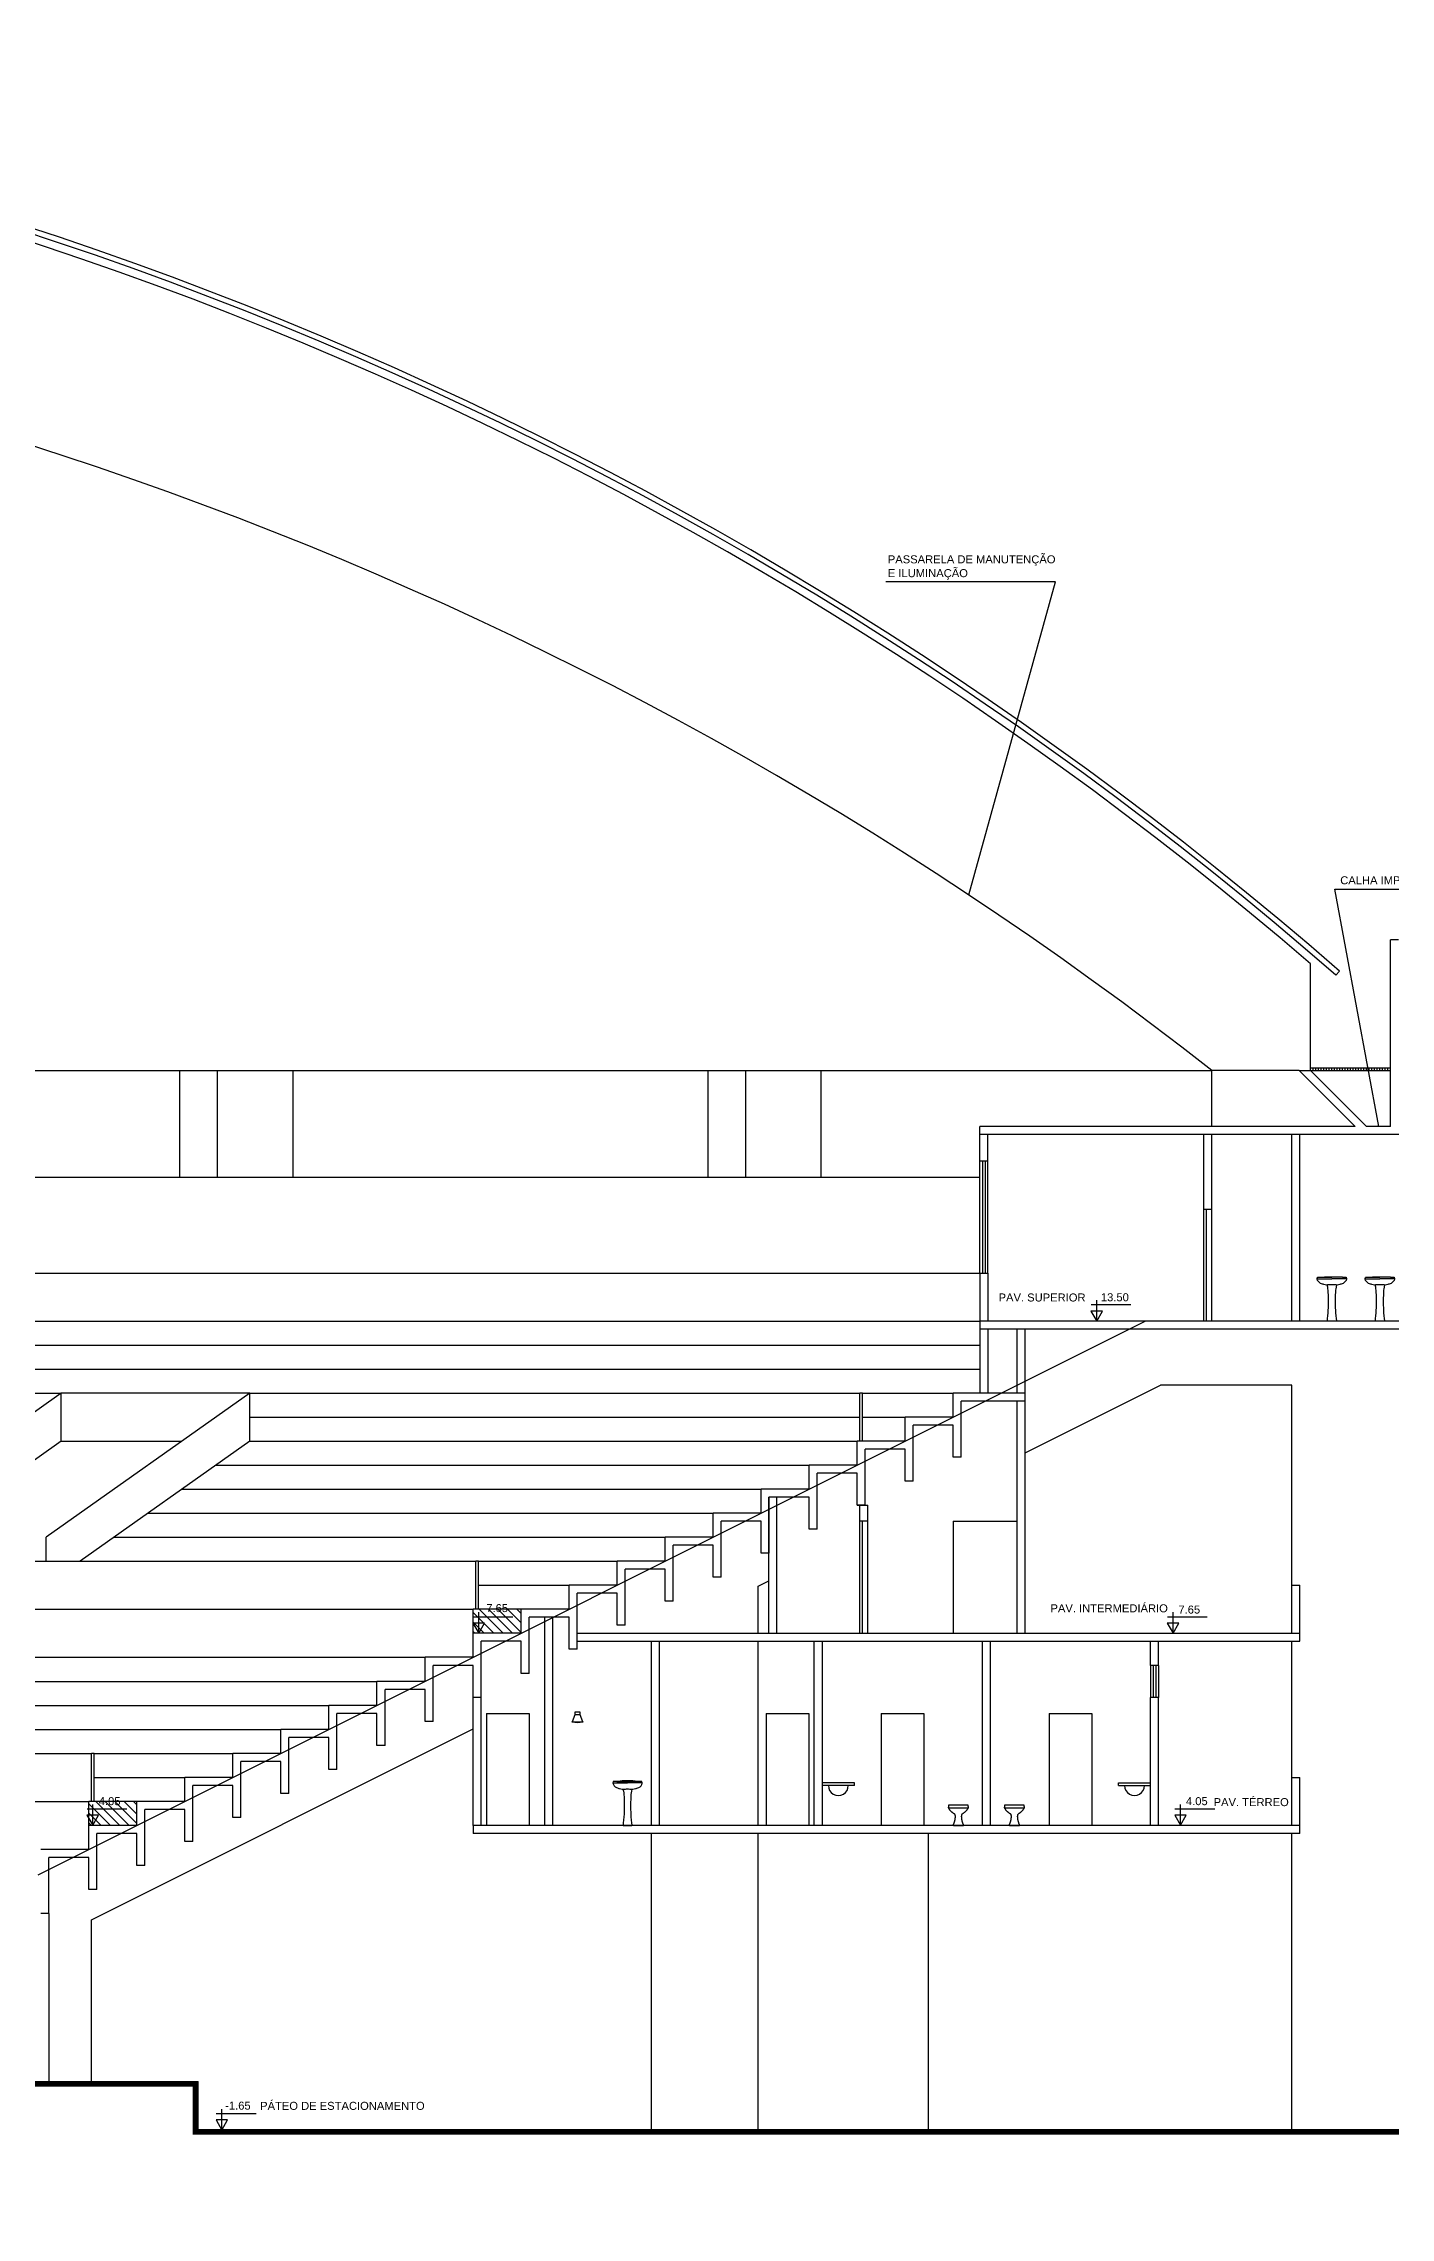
# Model space of a CAD drawing. Extents: x -748 to 161, y 105 to 425.
# Drawn here: x -592.56 to -567.31, y 227.33 to 268.08 of the extents above; entities that cross this region are included whole.
import ezdxf

# ---------------------------------------------------------------- set-up
doc = ezdxf.new("R2010")
doc.units = 0
doc.header["$LTSCALE"] = 2
doc.header["$MEASUREMENT"] = 0
doc.layers.get('0').update_dxf_attribs({"linetype": 'CONTINUOUS'})
for name, color, linetype in [('01', 1, 'CONTINUOUS'), ('02', 2, 'CONTINUOUS'), ('03', 3, 'CONTINUOUS'), ('04', 4, 'CONTINUOUS'), ('HACHURAS-ARY', 9, 'CONTINUOUS'), ('NOVOSNIVEIS', 30, 'CONTINUOUS'), ('PUXA-CORTE', 153, 'CONTINUOUS'), ('TEXTO--0-20', 25, 'CONTINUOUS')]:
    doc.layers.add(name, color=color, linetype=linetype)
doc.styles.add('REGUA60', font='arial.ttf')
pattern_1 = [(135, (-540.47509, 0), (0.08838835, 0.08838835), [])]

# ---------------------------------------------------------------- blocks, each defined once
blk = doc.blocks.new('CHUV-FRE')
for p, q in [((-0.05, 0.025), (0.05, 0.025)), ((-0.05, -0.025), (-0.05, 0.025)), ((0.05, 0.025), (0.05, -0.025)), ((-0.1, -0.156), (-0.05, -0.025)), ((0.1, -0.156), (-0.1, -0.156)), ((-0.1, -0.156), (-0.1, -0.164)), ((-0.05, -0.025), (0.05, -0.025)), ((0.05, -0.025), (0.1, -0.156)), ((0.1, -0.164), (0.1, -0.156))]:
    blk.add_line(p, q)
blk.add_arc((0, 0.297), 0.472, 257.7761, 282.2239)
blk = doc.blocks.new('LAVA-VIS')
at = {"color": 2}
blk.add_line((-0.2, 0.825), (0, 0.825), dxfattribs=at)
for points in [[(-0.089, 0.678, -0.012678), (-0.095, 0.678, -0.063987), (-0.099, 0.678, -0.005486), (-0.15, 0.69, -0.021251), (-0.174, 0.697, -0.014146), (-0.21, 0.71, -0.22714), (-0.276, 0.791, -0.197038), (-0.276, 0.799), (-0.268, 0.822, -0.322823), (-0.263, 0.825), (-0.2, 0.825), (-0.14, 0.83), (-0.1, 0.832), (-0.05, 0.835), (0, 0.835), (0.05, 0.835), (0.1, 0.832), (0.14, 0.83), (0.2, 0.825), (0.263, 0.825, -0.322823), (0.268, 0.822), (0.276, 0.799, -0.197038), (0.276, 0.791, -0.22714), (0.21, 0.71, -0.014146), (0.174, 0.697, -0.021251), (0.15, 0.69, -0.005486), (0.099, 0.678, -0.063987), (0.095, 0.678, -0.012678), (0.089, 0.678)], [(0.087, 0.679), (0.078, 0.64), (0.073, 0.61), (0.07, 0.58), (0.067, 0.53), (0.065, 0.5), (0.065, 0.49), (0.063, 0.43), (0.062, 0.4), (0.062, 0.35), (0.063, 0.3), (0.065, 0.25), (0.067, 0.21), (0.07, 0.16), (0.075, 0.1), (0.08, 0.05), (0.084, 0.005, -0.443716), (0.079, 0), (0, 0), (-0.079, 0, -0.443716), (-0.084, 0.005), (-0.08, 0.05), (-0.075, 0.1), (-0.07, 0.16), (-0.067, 0.21), (-0.065, 0.25), (-0.063, 0.3), (-0.062, 0.35), (-0.062, 0.4), (-0.063, 0.43), (-0.065, 0.49), (-0.065, 0.5), (-0.067, 0.53), (-0.07, 0.58), (-0.073, 0.61), (-0.078, 0.64), (-0.087, 0.679)]]:
    blk.add_lwpolyline(points, format="xyb")
for points in [[(0.2, 0.825), (0, 0.825)], [(-0.277, 0.795), (0, 0.795)], [(0.277, 0.795), (0, 0.795)]]:
    blk.add_lwpolyline(points, dxfattribs=at)
blk.add_lwpolyline([(0.089, 0.678, 0.003787), (0.07, 0.68, 0.008379), (0.039, 0.682, 0.006812), (0, 0.683, 0.006812), (-0.039, 0.682, 0.008379), (-0.07, 0.68, 0.003787), (-0.089, 0.678, -0.012678)], format="xyb", dxfattribs=at)
blk = doc.blocks.new('VASO-VIS')
blk.add_lwpolyline([(-0.047, 0), (-0.052, 0), (-0.058, 0), (-0.063, 0), (-0.069, 0), (-0.073, 0), (-0.078, 0), (-0.082, 0), (-0.085, 0), (-0.088, 0), (-0.09, 0), (-0.091, 0), (-0.092, 0), (-0.093, 0), (-0.094, 0), (-0.094, 0.001), (-0.095, 0.001), (-0.095, 0.001), (-0.096, 0.002), (-0.097, 0.002), (-0.097, 0.003), (-0.098, 0.004), (-0.098, 0.004), (-0.099, 0.005), (-0.099, 0.005), (-0.099, 0.006), (-0.099, 0.006), (-0.099, 0.007), (-0.099, 0.007), (-0.099, 0.007), (-0.099, 0.008), (-0.099, 0.009), (-0.099, 0.009), (-0.098, 0.01), (-0.098, 0.012), (-0.097, 0.013), (-0.097, 0.014), (-0.096, 0.015), (-0.095, 0.017), (-0.095, 0.018), (-0.094, 0.02), (-0.093, 0.021), (-0.093, 0.022), (-0.092, 0.024), (-0.092, 0.025), (-0.091, 0.026), (-0.091, 0.027), (-0.09, 0.029), (-0.089, 0.03), (-0.089, 0.031), (-0.088, 0.033), (-0.088, 0.034), (-0.087, 0.035), (-0.087, 0.036), (-0.086, 0.038), (-0.086, 0.039), (-0.085, 0.04), (-0.085, 0.041), (-0.085, 0.043), (-0.084, 0.044), (-0.084, 0.045), (-0.083, 0.046), (-0.083, 0.048), (-0.082, 0.049), (-0.082, 0.05), (-0.081, 0.051), (-0.081, 0.053), (-0.081, 0.054), (-0.08, 0.055), (-0.08, 0.056), (-0.079, 0.058), (-0.079, 0.059), (-0.078, 0.06), (-0.078, 0.061), (-0.078, 0.063), (-0.077, 0.064), (-0.077, 0.065), (-0.077, 0.066), (-0.076, 0.068), (-0.076, 0.069), (-0.075, 0.07), (-0.075, 0.071), (-0.075, 0.073), (-0.074, 0.074), (-0.074, 0.075), (-0.074, 0.076), (-0.073, 0.078), (-0.073, 0.079), (-0.073, 0.08), (-0.072, 0.081), (-0.072, 0.083), (-0.072, 0.084), (-0.071, 0.085), (-0.071, 0.086), (-0.071, 0.088), (-0.071, 0.089), (-0.07, 0.09), (-0.07, 0.091), (-0.07, 0.093), (-0.069, 0.094), (-0.069, 0.095), (-0.069, 0.096), (-0.069, 0.098), (-0.068, 0.099), (-0.068, 0.1), (-0.068, 0.101), (-0.068, 0.102), (-0.067, 0.104), (-0.067, 0.105), (-0.067, 0.106), (-0.067, 0.107), (-0.067, 0.109), (-0.066, 0.11), (-0.066, 0.111), (-0.066, 0.113), (-0.066, 0.114), (-0.066, 0.115), (-0.065, 0.116), (-0.065, 0.117), (-0.065, 0.119), (-0.065, 0.12), (-0.065, 0.121), (-0.065, 0.122), (-0.064, 0.124), (-0.064, 0.125), (-0.064, 0.126), (-0.064, 0.128), (-0.064, 0.129), (-0.063, 0.13), (-0.063, 0.131), (-0.063, 0.133), (-0.063, 0.134), (-0.063, 0.135), (-0.063, 0.136), (-0.063, 0.138), (-0.063, 0.139), (-0.062, 0.14), (-0.062, 0.141), (-0.062, 0.142), (-0.062, 0.144), (-0.062, 0.145), (-0.062, 0.146), (-0.062, 0.147), (-0.062, 0.149), (-0.062, 0.15), (-0.062, 0.151), (-0.062, 0.152), (-0.062, 0.154), (-0.062, 0.155), (-0.062, 0.156), (-0.062, 0.158), (-0.062, 0.159), (-0.061, 0.16), (-0.061, 0.161), (-0.061, 0.163), (-0.061, 0.164), (-0.061, 0.165), (-0.061, 0.166), (-0.061, 0.168), (-0.061, 0.169), (-0.061, 0.17), (-0.062, 0.171), (-0.062, 0.172), (-0.062, 0.174), (-0.062, 0.175), (-0.062, 0.176), (-0.062, 0.177), (-0.062, 0.179), (-0.062, 0.18), (-0.062, 0.181), (-0.062, 0.182), (-0.062, 0.184), (-0.062, 0.185), (-0.062, 0.186), (-0.062, 0.188), (-0.063, 0.189), (-0.063, 0.19), (-0.063, 0.191), (-0.063, 0.193), (-0.064, 0.194), (-0.064, 0.195), (-0.064, 0.196), (-0.065, 0.198), (-0.065, 0.199), (-0.066, 0.2), (-0.066, 0.201), (-0.066, 0.202), (-0.067, 0.204), (-0.067, 0.205), (-0.068, 0.206), (-0.068, 0.207), (-0.069, 0.208), (-0.07, 0.209), (-0.07, 0.21), (-0.071, 0.211), (-0.071, 0.212), (-0.072, 0.212), (-0.073, 0.213), (-0.074, 0.214), (-0.074, 0.215), (-0.075, 0.216), (-0.076, 0.217), (-0.077, 0.218), (-0.078, 0.219), (-0.08, 0.22), (-0.081, 0.221), (-0.082, 0.222), (-0.084, 0.224), (-0.085, 0.225), (-0.087, 0.226), (-0.089, 0.227), (-0.091, 0.228), (-0.093, 0.23), (-0.095, 0.231), (-0.098, 0.233), (-0.101, 0.235), (-0.105, 0.238), (-0.11, 0.241), (-0.114, 0.245), (-0.12, 0.249), (-0.125, 0.254), (-0.131, 0.258), (-0.136, 0.263), (-0.142, 0.269), (-0.147, 0.274), (-0.153, 0.28), (-0.158, 0.286), (-0.163, 0.292), (-0.167, 0.298), (-0.171, 0.303), (-0.175, 0.308), (-0.178, 0.313), (-0.181, 0.317), (-0.183, 0.321), (-0.184, 0.324), (-0.186, 0.326), (-0.186, 0.328), (-0.187, 0.33), (-0.187, 0.331), (-0.188, 0.332), (-0.188, 0.333), (-0.188, 0.333), (-0.188, 0.334), (-0.188, 0.334), (-0.188, 0.335), (-0.188, 0.336), (-0.188, 0.336), (-0.188, 0.337), (-0.187, 0.339), (-0.187, 0.34), (-0.187, 0.342), (-0.187, 0.344), (-0.187, 0.346), (-0.187, 0.348), (-0.186, 0.351), (-0.186, 0.353), (-0.186, 0.355), (-0.186, 0.358), (-0.185, 0.36), (-0.185, 0.362), (-0.185, 0.364), (-0.185, 0.366), (-0.185, 0.367), (-0.184, 0.369), (-0.184, 0.37), (-0.184, 0.371), (-0.184, 0.372), (-0.184, 0.373), (-0.184, 0.374), (-0.184, 0.375), (-0.184, 0.375), (-0.183, 0.376), (-0.183, 0.376), (-0.183, 0.377), (-0.183, 0.377), (-0.182, 0.378), (-0.182, 0.378), (-0.181, 0.378), (-0.181, 0.379), (-0.18, 0.379), (-0.18, 0.379), (-0.179, 0.38), (-0.179, 0.38), (-0.177, 0.38), (-0.174, 0.38), (-0.171, 0.38), (-0.165, 0.38), (-0.157, 0.38), (-0.147, 0.38), (-0.135, 0.38), (-0.12, 0.38), (-0.103, 0.38), (-0.084, 0.38), (-0.064, 0.38), (-0.044, 0.38), (-0.022, 0.38), (0, 0.38), (0.021, 0.38), (0.043, 0.38), (0.063, 0.38), (0.083, 0.38), (0.101, 0.38), (0.118, 0.38), (0.133, 0.38), (0.145, 0.38), (0.155, 0.38), (0.163, 0.38), (0.169, 0.38), (0.173, 0.38), (0.176, 0.38), (0.178, 0.38), (0.179, 0.38), (0.18, 0.379), (0.181, 0.379), (0.182, 0.379), (0.182, 0.378), (0.183, 0.378), (0.183, 0.378), (0.184, 0.377), (0.184, 0.377), (0.184, 0.376), (0.185, 0.376), (0.185, 0.375), (0.185, 0.375), (0.185, 0.374), (0.185, 0.373), (0.185, 0.372), (0.185, 0.371), (0.186, 0.37), (0.186, 0.368), (0.186, 0.367), (0.186, 0.365), (0.186, 0.363), (0.186, 0.361), (0.187, 0.358), (0.187, 0.356), (0.187, 0.354), (0.187, 0.352), (0.188, 0.35), (0.188, 0.348), (0.188, 0.346), (0.188, 0.344), (0.188, 0.342), (0.188, 0.341), (0.189, 0.34), (0.189, 0.338), (0.189, 0.337), (0.189, 0.337), (0.189, 0.336), (0.189, 0.335), (0.189, 0.334), (0.189, 0.334), (0.189, 0.333), (0.189, 0.332), (0.188, 0.331), (0.188, 0.33), (0.188, 0.328), (0.187, 0.326), (0.185, 0.324), (0.184, 0.321), (0.182, 0.317), (0.179, 0.313), (0.176, 0.308), (0.172, 0.303), (0.168, 0.298), (0.164, 0.292), (0.159, 0.286), (0.154, 0.28), (0.149, 0.274), (0.143, 0.269), (0.137, 0.263), (0.132, 0.258), (0.126, 0.254), (0.121, 0.249), (0.116, 0.245), (0.111, 0.241), (0.106, 0.238), (0.103, 0.235), (0.099, 0.233), (0.096, 0.231), (0.094, 0.23), (0.092, 0.228), (0.09, 0.227), (0.088, 0.226), (0.086, 0.225), (0.085, 0.224), (0.083, 0.222), (0.082, 0.221), (0.081, 0.22), (0.08, 0.219), (0.078, 0.218), (0.077, 0.217), (0.076, 0.216), (0.076, 0.215), (0.075, 0.214), (0.074, 0.213), (0.073, 0.212), (0.073, 0.212), (0.072, 0.211), (0.071, 0.21), (0.071, 0.209), (0.07, 0.208), (0.07, 0.207), (0.069, 0.206), (0.069, 0.205), (0.068, 0.204), (0.068, 0.202), (0.067, 0.201), (0.067, 0.2), (0.066, 0.199), (0.066, 0.198), (0.066, 0.196), (0.065, 0.195), (0.065, 0.194), (0.065, 0.193), (0.064, 0.191), (0.064, 0.19), (0.064, 0.189), (0.064, 0.188), (0.063, 0.186), (0.063, 0.185), (0.063, 0.184), (0.063, 0.182), (0.063, 0.181), (0.063, 0.18), (0.063, 0.179), (0.063, 0.177), (0.063, 0.176), (0.063, 0.175), (0.063, 0.174), (0.063, 0.172), (0.063, 0.171), (0.063, 0.17), (0.063, 0.169), (0.063, 0.168), (0.063, 0.166), (0.063, 0.165), (0.063, 0.164), (0.063, 0.163), (0.063, 0.161), (0.063, 0.16), (0.063, 0.159), (0.063, 0.158), (0.063, 0.156), (0.063, 0.155), (0.063, 0.154), (0.063, 0.152), (0.063, 0.151), (0.063, 0.15), (0.063, 0.149), (0.063, 0.147), (0.063, 0.146), (0.063, 0.145), (0.063, 0.144), (0.063, 0.142), (0.064, 0.141), (0.064, 0.14), (0.064, 0.139), (0.064, 0.138), (0.064, 0.136), (0.064, 0.135), (0.064, 0.134), (0.064, 0.133), (0.065, 0.131), (0.065, 0.13), (0.065, 0.129), (0.065, 0.128), (0.065, 0.126), (0.065, 0.125), (0.066, 0.124), (0.066, 0.122), (0.066, 0.121), (0.066, 0.12), (0.066, 0.119), (0.066, 0.117), (0.067, 0.116), (0.067, 0.115), (0.067, 0.114), (0.067, 0.113), (0.067, 0.111), (0.068, 0.11), (0.068, 0.109), (0.068, 0.107), (0.068, 0.106), (0.068, 0.105), (0.069, 0.104), (0.069, 0.102), (0.069, 0.101), (0.069, 0.1), (0.07, 0.099), (0.07, 0.098), (0.07, 0.096), (0.07, 0.095), (0.071, 0.094), (0.071, 0.093), (0.071, 0.091), (0.072, 0.09), (0.072, 0.089), (0.072, 0.088), (0.072, 0.086), (0.073, 0.085), (0.073, 0.084), (0.073, 0.083), (0.073, 0.081), (0.074, 0.08), (0.074, 0.079), (0.074, 0.078), (0.075, 0.076), (0.075, 0.075), (0.075, 0.074), (0.076, 0.073), (0.076, 0.071), (0.077, 0.07), (0.077, 0.069), (0.077, 0.068), (0.078, 0.066), (0.078, 0.065), (0.078, 0.064), (0.079, 0.063), (0.079, 0.061), (0.08, 0.06), (0.08, 0.059), (0.08, 0.058), (0.081, 0.056), (0.081, 0.055), (0.082, 0.054), (0.082, 0.053), (0.083, 0.051), (0.083, 0.05), (0.084, 0.049), (0.084, 0.048), (0.084, 0.046), (0.085, 0.045), (0.085, 0.044), (0.086, 0.043), (0.086, 0.041), (0.087, 0.04), (0.087, 0.039), (0.088, 0.038), (0.088, 0.036), (0.089, 0.035), (0.089, 0.034), (0.09, 0.033), (0.09, 0.031), (0.091, 0.03), (0.091, 0.029), (0.092, 0.027), (0.092, 0.026), (0.093, 0.025), (0.093, 0.024), (0.094, 0.022), (0.095, 0.021), (0.095, 0.02), (0.096, 0.018), (0.097, 0.017), (0.097, 0.015), (0.098, 0.014), (0.098, 0.013), (0.099, 0.012), (0.099, 0.01), (0.1, 0.009), (0.1, 0.009), (0.1, 0.008), (0.101, 0.007), (0.101, 0.007), (0.101, 0.007), (0.101, 0.006), (0.1, 0.006), (0.1, 0.005), (0.1, 0.005), (0.099, 0.004), (0.099, 0.004), (0.098, 0.003), (0.098, 0.002), (0.097, 0.002), (0.096, 0.001), (0.095, 0.001), (0.094, 0.001), (0.094, 0), (0.093, 0), (0.091, 0), (0.09, 0), (0.088, 0), (0.085, 0), (0.082, 0), (0.079, 0), (0.075, 0), (0.071, 0), (0.066, 0), (0.061, 0), (0.055, 0), (0.05, 0), (0.045, 0), (0.039, 0), (0.034, 0), (0.028, 0), (0.022, 0), (0.017, 0), (0.011, 0), (0.006, 0), (0, 0), (-0.006, 0), (-0.012, 0), (-0.017, 0), (-0.023, 0), (-0.029, 0), (-0.035, 0), (-0.041, 0)], close=True)
at = {"color": 2}
blk.add_lwpolyline([(0.189, 0.33), (0.001, 0.33), (-0.188, 0.33)], dxfattribs=at)

msp = doc.modelspace()

# ---------------------------------------------------------------- hatches: boundary and pattern name
at = {"layer": '02', "ltscale": 0.5}
h = msp.add_hatch(dxfattribs=at)
h.set_pattern_fill('ANSI31', color=256, style=0)
h.set_pattern_definition(pattern_1)
h.paths.add_polyline_path([(-591.709, 235.128), (-591.662, 235.128), (-591.662, 234.678), (-591.709, 234.678)])
h.paths.add_polyline_path([(-591.662, 235.128), (-590.809, 235.128), (-590.809, 234.678), (-591.662, 234.678)])
h.paths.add_polyline_path([(-590.869, 234.744), (-591.339, 234.744), (-591.339, 234.974), (-590.869, 234.974)], flags=24)
at = {"layer": 'HACHURAS-ARY', "ltscale": 0.5}
h = msp.add_hatch(dxfattribs=at)
h.set_pattern_fill('ANSI31', color=256, style=0)
h.set_pattern_definition(pattern_1)
h.paths.add_polyline_path([(-583.609, 238.728), (-583.609, 238.278), (-584.509, 238.278), (-584.509, 238.728)])
h.paths.add_polyline_path([(-583.671, 238.344), (-584.139, 238.344), (-584.139, 238.574), (-583.671, 238.574)], flags=24)

# ---------------------------------------------------------------- linework, layer by layer
msp.add_line((-568.812, 248.828), (-568.812, 250.828))
at = {"ltscale": 0.5}
for p, q in [((-568.271, 250.69), (-568.337, 250.615)), ((-669.406, 245.028), (-575.012, 245.028))]:
    msp.add_line(p, q, dxfattribs=at)
for centre, radius, start, end in [((-614.789, 197.351), 70.674, 48.90778, 87.9081), ((-614.789, 197.351), 70.524, 49.31256, 87.90365), ((-614.789, 197.351), 70.774, 48.90778, 87.9081), ((-614.112, 193.519), 70.334, 51.84728, 88.44978)]:
    msp.add_arc(centre, radius, start, end, dxfattribs=at)
at = {"layer": '01', "ltscale": 0.5}
for p, q in [((-592.228, 242.778), (-596.047, 240.078)), ((-588.693, 242.778), (-592.511, 240.078)), ((-588.693, 242.778), (-592.228, 242.778)), ((-592.228, 241.878), (-592.228, 242.778)), ((-588.693, 241.878), (-588.693, 242.778)), ((-592.228, 241.878), (-595.41, 239.628)), ((-592.228, 241.878), (-589.965, 241.878)), ((-588.693, 241.878), (-591.875, 239.628)), ((-592.511, 239.628), (-592.511, 240.078)), ((-659.959, 239.628), (-584.459, 239.628)), ((-594.42, 238.728), (-584.509, 238.728)), ((-584.509, 238.278), (-584.509, 238.728)), ((-583.609, 238.728), (-584.509, 238.728)), ((-652.759, 236.028), (-591.659, 236.028)), ((-652.709, 235.128), (-591.709, 235.128)), ((-591.709, 234.678), (-591.709, 235.128)), ((-590.809, 235.128), (-591.709, 235.128))]:
    msp.add_line(p, q, dxfattribs=at)
at = {"layer": '02', "ltscale": 0.5}
for p, q in [((-673.756, 248.828), (-570.662, 248.828)), ((-590.003, 246.828), (-590.003, 248.828)), ((-589.296, 246.828), (-589.296, 248.828)), ((-587.882, 246.828), (-587.882, 248.828)), ((-580.103, 246.828), (-580.103, 248.828)), ((-579.396, 246.828), (-579.396, 248.828)), ((-577.982, 246.828), (-577.982, 248.828)), ((-570.662, 247.778), (-570.662, 248.828)), ((-569.025, 248.828), (-570.662, 248.828)), ((-568.836, 248.828), (-567.412, 248.828)), ((-568.812, 248.878), (-567.312, 248.878)), ((-568.762, 248.828), (-568.762, 248.878)), ((-568.712, 248.828), (-568.712, 248.878)), ((-568.662, 248.828), (-568.662, 248.878)), ((-568.612, 248.828), (-568.612, 248.878)), ((-568.562, 248.828), (-568.562, 248.878)), ((-568.512, 248.828), (-568.512, 248.878)), ((-568.462, 248.828), (-568.462, 248.878)), ((-568.412, 248.828), (-568.412, 248.878)), ((-568.362, 248.828), (-568.362, 248.878)), ((-568.312, 248.828), (-568.312, 248.878)), ((-568.262, 248.828), (-568.262, 248.878)), ((-568.212, 248.828), (-568.212, 248.878)), ((-568.162, 248.828), (-568.162, 248.878)), ((-568.112, 248.828), (-568.112, 248.878)), ((-568.062, 248.828), (-568.062, 248.878)), ((-568.012, 248.828), (-568.012, 248.878)), ((-567.962, 248.828), (-567.962, 248.878)), ((-567.912, 248.828), (-567.912, 248.878)), ((-567.862, 248.828), (-567.862, 248.878)), ((-567.812, 248.828), (-567.812, 248.878)), ((-567.762, 248.828), (-567.762, 248.878)), ((-567.712, 248.828), (-567.712, 248.878)), ((-567.662, 248.828), (-567.662, 248.878)), ((-567.612, 248.828), (-567.612, 248.878)), ((-567.562, 248.828), (-567.562, 248.878)), ((-567.512, 248.828), (-567.512, 248.878)), ((-567.462, 248.828), (-567.462, 248.878)), ((-567.412, 248.828), (-567.412, 248.878)), ((-567.412, 248.828), (-567.312, 248.828)), ((-567.362, 248.828), (-567.362, 248.878)), ((-575.012, 245.028), (-575.012, 247.128)), ((-574.962, 247.128), (-574.962, 245.028)), ((-574.912, 247.128), (-574.912, 245.028)), ((-574.862, 245.028), (-574.862, 247.128)), ((-669.406, 246.828), (-575.012, 246.828)), ((-570.812, 244.128), (-570.812, 246.228)), ((-570.762, 244.128), (-570.762, 246.228)), ((-570.662, 244.128), (-570.662, 246.228)), ((-669.406, 244.128), (-575.012, 244.128)), ((-592.662, 233.751), (-571.909, 244.128)), ((-669.406, 243.678), (-575.012, 243.678)), ((-669.406, 243.228), (-575.012, 243.228)), ((-574.162, 241.66), (-571.626, 242.928)), ((-569.162, 242.928), (-571.626, 242.928)), ((-569.162, 239.178), (-569.162, 242.928)), ((-652.191, 242.778), (-592.228, 242.778)), ((-588.693, 242.778), (-577.259, 242.778)), ((-577.209, 242.778), (-575.509, 242.778)), ((-588.693, 242.328), (-577.259, 242.328)), ((-577.209, 242.328), (-576.409, 242.328)), ((-588.693, 241.878), (-577.309, 241.878)), ((-589.329, 241.428), (-578.209, 241.428)), ((-589.965, 240.978), (-579.109, 240.978)), ((-590.602, 240.528), (-580.009, 240.528)), ((-591.238, 240.078), (-580.909, 240.078)), ((-584.409, 239.628), (-581.809, 239.628)), ((-579.162, 239.16), (-578.962, 239.26)), ((-584.409, 239.178), (-582.709, 239.178)), ((-579.162, 238.278), (-579.162, 239.16)), ((-579.162, 234.678), (-579.162, 238.128)), ((-569.162, 234.678), (-569.162, 238.128)), ((-594.42, 237.828), (-585.409, 237.828)), ((-571.812, 237.678), (-571.812, 237.078)), ((-571.762, 237.678), (-571.762, 237.078)), ((-571.712, 237.678), (-571.712, 237.078)), ((-571.662, 237.678), (-571.662, 237.078)), ((-595.056, 237.378), (-586.309, 237.378)), ((-595.693, 236.928), (-587.209, 236.928)), ((-584.259, 236.778), (-584.259, 234.678)), ((-584.259, 236.778), (-583.459, 236.778)), ((-583.459, 236.778), (-583.459, 234.678)), ((-579.012, 236.778), (-579.012, 234.678)), ((-579.012, 236.778), (-578.212, 236.778)), ((-578.212, 236.778), (-578.212, 234.678)), ((-576.862, 236.778), (-576.862, 234.678)), ((-576.862, 236.778), (-576.062, 236.778)), ((-576.062, 236.778), (-576.062, 234.678)), ((-573.712, 236.778), (-573.712, 234.678)), ((-573.712, 236.778), (-572.912, 236.778)), ((-572.912, 236.778), (-572.912, 234.678)), ((-596.329, 236.478), (-588.109, 236.478)), ((-591.662, 232.91), (-584.509, 236.486)), ((-591.609, 236.028), (-589.009, 236.028)), ((-591.609, 235.578), (-589.909, 235.578)), ((-577.362, 235.478), (-577.962, 235.478)), ((-577.362, 235.428), (-577.962, 235.428)), ((-577.362, 235.428), (-577.362, 235.478)), ((-572.412, 235.428), (-572.412, 235.478)), ((-572.412, 235.478), (-571.812, 235.478)), ((-572.412, 235.428), (-571.812, 235.428)), ((-584.259, 234.678), (-584.259, 234.678)), ((-581.162, 228.978), (-581.162, 234.528)), ((-579.162, 228.978), (-579.162, 234.528)), ((-575.976, 234.528), (-575.976, 228.978)), ((-569.162, 228.978), (-569.162, 234.528)), ((-591.662, 229.878), (-591.662, 232.91))]:
    msp.add_line(p, q, dxfattribs=at)
for centre in [(-577.662, 235.426), (-572.112, 235.426)]:
    msp.add_arc(centre, 0.187, 179.4148, 0.5852, dxfattribs=at)
at = {"layer": '03', "ltscale": 0.5}
for p, q in [((-567.312, 247.778), (-567.312, 251.278)), ((-567.162, 251.278), (-567.312, 251.278)), ((-569.025, 248.828), (-568.812, 248.828)), ((-567.975, 247.778), (-569.025, 248.828)), ((-567.762, 247.778), (-568.812, 248.828)), ((-567.975, 247.778), (-575.012, 247.778)), ((-575.012, 247.128), (-575.012, 247.778)), ((-567.312, 247.778), (-567.762, 247.778)), ((-555.912, 247.628), (-575.012, 247.628)), ((-574.862, 247.128), (-574.862, 247.628)), ((-570.812, 246.228), (-570.812, 247.628)), ((-570.662, 246.228), (-570.662, 247.628)), ((-569.162, 244.128), (-569.162, 247.628)), ((-569.012, 244.128), (-569.012, 247.628)), ((-574.862, 247.128), (-575.012, 247.128)), ((-570.812, 246.228), (-570.662, 246.228)), ((-575.012, 245.028), (-575.012, 242.778)), ((-575.012, 245.028), (-574.862, 245.028)), ((-574.862, 245.028), (-574.862, 244.128)), ((-556.162, 244.128), (-575.012, 244.128)), ((-556.162, 243.978), (-575.012, 243.978)), ((-574.862, 243.978), (-574.862, 242.778)), ((-577.259, 241.878), (-577.259, 242.778)), ((-577.209, 242.778), (-577.259, 242.778)), ((-577.209, 241.878), (-577.209, 242.778)), ((-575.509, 242.328), (-575.509, 242.778)), ((-574.162, 242.778), (-575.509, 242.778)), ((-575.359, 241.578), (-575.359, 242.628)), ((-574.162, 242.628), (-575.359, 242.628)), ((-576.409, 241.878), (-576.409, 242.328)), ((-575.509, 242.328), (-576.409, 242.328)), ((-576.259, 241.128), (-576.259, 242.178)), ((-575.509, 242.178), (-576.259, 242.178)), ((-575.509, 241.578), (-575.509, 242.178)), ((-576.409, 241.878), (-577.309, 241.878)), ((-577.309, 241.428), (-577.309, 241.878)), ((-577.159, 240.678), (-577.159, 241.728)), ((-576.409, 241.728), (-577.159, 241.728)), ((-576.409, 241.128), (-576.409, 241.728)), ((-578.209, 240.978), (-578.209, 241.428)), ((-577.309, 241.428), (-578.209, 241.428)), ((-578.059, 240.228), (-578.059, 241.278)), ((-577.309, 241.278), (-578.059, 241.278)), ((-577.309, 240.678), (-577.309, 241.278)), ((-575.359, 241.578), (-575.509, 241.578)), ((-579.109, 240.528), (-579.109, 240.978)), ((-578.209, 240.978), (-579.109, 240.978)), ((-576.259, 241.128), (-576.409, 241.128)), ((-580.009, 240.078), (-580.009, 240.528)), ((-579.109, 240.528), (-580.009, 240.528)), ((-578.209, 240.828), (-578.962, 240.828)), ((-578.959, 239.778), (-578.959, 240.828)), ((-578.209, 240.228), (-578.209, 240.828)), ((-577.309, 240.678), (-577.112, 240.678)), ((-577.159, 240.678), (-577.309, 240.678)), ((-580.909, 239.628), (-580.909, 240.078)), ((-580.009, 240.078), (-580.909, 240.078)), ((-579.859, 239.328), (-579.859, 240.378)), ((-579.109, 240.378), (-579.859, 240.378)), ((-579.109, 239.778), (-579.109, 240.378)), ((-578.059, 240.228), (-578.209, 240.228)), ((-584.459, 238.728), (-584.459, 239.628)), ((-584.409, 239.628), (-584.459, 239.628)), ((-584.409, 238.728), (-584.409, 239.628)), ((-580.909, 239.628), (-581.809, 239.628)), ((-581.809, 239.178), (-581.809, 239.628)), ((-580.759, 238.878), (-580.759, 239.928)), ((-580.009, 239.928), (-580.759, 239.928)), ((-580.009, 239.328), (-580.009, 239.928)), ((-578.959, 239.778), (-579.109, 239.778)), ((-580.909, 239.478), (-581.659, 239.478)), ((-581.659, 238.428), (-581.659, 239.478)), ((-580.909, 238.878), (-580.909, 239.478)), ((-579.859, 239.328), (-580.009, 239.328)), ((-581.809, 239.178), (-582.709, 239.178)), ((-582.709, 238.728), (-582.709, 239.178)), ((-582.559, 237.978), (-582.559, 239.028)), ((-581.809, 239.028), (-582.559, 239.028)), ((-581.809, 238.428), (-581.809, 239.028)), ((-580.759, 238.878), (-580.909, 238.878)), ((-569.162, 239.178), (-569.012, 239.178)), ((-569.162, 238.278), (-569.162, 239.178)), ((-569.012, 238.128), (-569.012, 239.178)), ((-582.709, 238.728), (-583.609, 238.728)), ((-583.609, 238.278), (-583.609, 238.728)), ((-583.459, 237.528), (-583.459, 238.578)), ((-582.709, 238.578), (-583.459, 238.578)), ((-583.162, 234.671), (-583.162, 238.578)), ((-583.012, 234.678), (-583.012, 238.578)), ((-582.709, 237.978), (-582.709, 238.578)), ((-581.659, 238.428), (-581.809, 238.428)), ((-584.509, 237.828), (-584.509, 238.278)), ((-583.609, 238.278), (-584.509, 238.278)), ((-584.359, 237.078), (-584.359, 238.128)), ((-583.609, 238.128), (-584.359, 238.128)), ((-583.609, 237.528), (-583.609, 238.128)), ((-582.559, 238.278), (-569.012, 238.278)), ((-582.559, 238.128), (-569.012, 238.128)), ((-581.162, 234.678), (-581.162, 238.128)), ((-581.012, 234.678), (-581.012, 238.128)), ((-578.112, 234.678), (-578.112, 238.128)), ((-577.962, 234.678), (-577.962, 238.128)), ((-574.962, 234.678), (-574.962, 238.128)), ((-574.812, 234.678), (-574.812, 238.128)), ((-571.812, 237.678), (-571.812, 238.128)), ((-571.662, 237.678), (-571.662, 238.128)), ((-585.409, 237.378), (-585.409, 237.828)), ((-584.509, 237.828), (-585.409, 237.828)), ((-584.509, 237.678), (-585.259, 237.678)), ((-585.259, 236.628), (-585.259, 237.678)), ((-584.509, 237.078), (-584.509, 237.678)), ((-582.559, 237.978), (-582.709, 237.978)), ((-585.409, 237.378), (-586.309, 237.378)), ((-586.309, 236.928), (-586.309, 237.378)), ((-586.159, 236.178), (-586.159, 237.228)), ((-585.409, 237.228), (-586.159, 237.228)), ((-585.409, 236.628), (-585.409, 237.228)), ((-583.459, 237.528), (-583.609, 237.528)), ((-586.309, 236.928), (-587.209, 236.928)), ((-587.209, 236.478), (-587.209, 236.928)), ((-586.309, 236.778), (-587.059, 236.778)), ((-587.059, 235.728), (-587.059, 236.778)), ((-586.309, 236.178), (-586.309, 236.778)), ((-584.509, 234.678), (-584.509, 237.078)), ((-584.359, 237.078), (-584.509, 237.078)), ((-584.359, 234.678), (-584.359, 237.078)), ((-571.812, 234.678), (-571.812, 237.078)), ((-571.662, 234.678), (-571.662, 237.078)), ((-587.209, 236.478), (-588.109, 236.478)), ((-588.109, 236.028), (-588.109, 236.478)), ((-585.259, 236.628), (-585.409, 236.628)), ((-591.659, 235.128), (-591.659, 236.028)), ((-591.609, 236.028), (-591.659, 236.028)), ((-591.609, 235.128), (-591.609, 236.028)), ((-589.009, 235.578), (-589.009, 236.028)), ((-588.109, 236.028), (-589.009, 236.028)), ((-587.959, 235.278), (-587.959, 236.328)), ((-587.209, 236.328), (-587.959, 236.328)), ((-587.209, 235.728), (-587.209, 236.328)), ((-586.159, 236.178), (-586.309, 236.178)), ((-589.909, 235.128), (-589.909, 235.578)), ((-589.009, 235.578), (-589.909, 235.578)), ((-588.859, 234.828), (-588.859, 235.878)), ((-588.109, 235.878), (-588.859, 235.878)), ((-588.109, 235.278), (-588.109, 235.878)), ((-587.059, 235.728), (-587.209, 235.728)), ((-569.162, 235.578), (-569.012, 235.578)), ((-569.162, 234.678), (-569.162, 235.578)), ((-569.012, 234.528), (-569.012, 235.578)), ((-590.809, 234.678), (-590.809, 235.128)), ((-589.909, 235.128), (-590.809, 235.128)), ((-589.009, 235.428), (-589.759, 235.428)), ((-589.759, 234.378), (-589.759, 235.428)), ((-589.009, 234.828), (-589.009, 235.428)), ((-587.959, 235.278), (-588.109, 235.278)), ((-590.659, 233.928), (-590.659, 234.978)), ((-589.909, 234.978), (-590.659, 234.978)), ((-589.909, 234.378), (-589.909, 234.978)), ((-588.859, 234.828), (-589.009, 234.828)), ((-591.709, 234.228), (-591.709, 234.678)), ((-590.809, 234.678), (-591.709, 234.678)), ((-590.809, 234.528), (-591.559, 234.528)), ((-591.559, 233.478), (-591.559, 234.528)), ((-590.809, 233.928), (-590.809, 234.528)), ((-589.759, 234.378), (-589.909, 234.378)), ((-569.012, 234.678), (-584.509, 234.678)), ((-584.509, 234.678), (-584.509, 234.528)), ((-569.012, 234.528), (-584.509, 234.528)), ((-591.709, 234.228), (-592.609, 234.228)), ((-592.459, 233.028), (-592.459, 234.078)), ((-591.709, 234.078), (-592.459, 234.078)), ((-591.709, 233.478), (-591.709, 234.078)), ((-590.659, 233.928), (-590.809, 233.928)), ((-591.559, 233.478), (-591.709, 233.478)), ((-592.459, 233.028), (-592.609, 233.028)), ((-592.459, 233.028), (-592.459, 229.878))]:
    msp.add_line(p, q, dxfattribs=at)
at = {"layer": '04', "ltscale": 0.5}
for p, q in [((-682.256, 229.878), (-589.662, 229.878)), ((-589.662, 228.978), (-589.662, 229.878)), ((-589.662, 228.978), (-561.912, 228.978))]:
    msp.add_line(p, q, dxfattribs=at)
at = {"layer": '04', "ltscale": 0.5, "const_width": 0.1}
msp.add_lwpolyline([(-695.607, 232.378), (-686.456, 232.378), (-686.456, 228.228), (-682.206, 228.228), (-682.206, 229.828), (-589.712, 229.828), (-589.712, 228.928), (-561.862, 228.928), (-561.862, 229.828), (-555.862, 229.828), (-555.862, 227.378), (-543.297, 227.378)], dxfattribs=at)
at = {"layer": 'PUXA-CORTE', "color": 3, "ltscale": 0.5}
for p, q in [((-574.312, 242.778), (-574.312, 243.978)), ((-574.162, 238.278), (-574.162, 243.978)), ((-574.312, 238.278), (-574.312, 242.628)), ((-578.962, 238.278), (-578.962, 240.828)), ((-578.812, 238.278), (-578.812, 240.828)), ((-577.262, 240.378), (-577.262, 240.678)), ((-577.112, 240.378), (-577.112, 240.678)), ((-577.112, 240.378), (-577.262, 240.378)), ((-571.662, 237.678), (-571.812, 237.678)), ((-571.662, 237.078), (-571.812, 237.078))]:
    msp.add_line(p, q, dxfattribs=at)
at = {"layer": 'PUXA-CORTE', "color": 2, "ltscale": 0.5}
for p, q in [((-577.262, 238.278), (-577.262, 240.378)), ((-577.212, 238.278), (-577.212, 240.378)), ((-577.112, 238.278), (-577.112, 240.378)), ((-575.512, 240.378), (-574.312, 240.378)), ((-575.512, 240.378), (-575.512, 238.278))]:
    msp.add_line(p, q, dxfattribs=at)
at = {"layer": 'TEXTO--0-20', "color": 8}
for p, q in [((-573.59, 257.984), (-576.774, 257.984)), ((-575.218, 252.121), (-573.59, 257.984)), ((-567.531, 247.778), (-568.356, 252.227)), ((-568.356, 252.227), (-566.565, 252.227)), ((-572.82, 244.13), (-572.82, 244.522)), ((-572.925, 244.439), (-572.18, 244.439)), ((-584.508, 238.589), (-583.762, 238.589)), ((-584.402, 238.28), (-584.402, 238.672)), ((-571.495, 238.589), (-570.749, 238.589)), ((-571.389, 238.28), (-571.389, 238.672)), ((-591.742, 234.989), (-590.996, 234.989)), ((-591.636, 234.68), (-591.636, 235.072)), ((-571.354, 234.989), (-570.608, 234.989)), ((-571.248, 234.68), (-571.248, 235.072)), ((-589.322, 229.277), (-588.576, 229.277)), ((-589.216, 228.968), (-589.216, 229.36))]:
    msp.add_line(p, q, dxfattribs=at)
for points in [[(-572.82, 244.13), (-572.711, 244.318), (-572.928, 244.318)], [(-584.402, 238.28), (-584.294, 238.468), (-584.511, 238.468)], [(-571.389, 238.28), (-571.28, 238.468), (-571.498, 238.468)], [(-591.636, 234.68), (-591.528, 234.868), (-591.745, 234.868)], [(-571.248, 234.68), (-571.14, 234.868), (-571.357, 234.868)], [(-589.216, 228.968), (-589.108, 229.156), (-589.325, 229.156)]]:
    msp.add_lwpolyline(points, close=True, dxfattribs=at)

# ---------------------------------------------------------------- block references
at = {"layer": '02', "ltscale": 0.5}
for p in [(-568.412, 244.128), (-567.512, 244.128)]:
    msp.add_blockref('LAVA-VIS', p, dxfattribs=at)
at = {"layer": '02', "ltscale": 0.5, "xscale": -1}
for name, p in [('CHUV-FRE', (-582.552, 236.778)), ('LAVA-VIS', (-581.612, 234.678)), ('VASO-VIS', (-575.412, 234.678)), ('VASO-VIS', (-574.362, 234.678))]:
    msp.add_blockref(name, p, dxfattribs=at)

# ---------------------------------------------------------------- texts
at = {"layer": 'NOVOSNIVEIS', "ltscale": 0.5, "style": 'REGUA60'}
for s, p in [('PASSARELA DE MANUTENÇÃO', (-576.735, 258.334)), ('E ILUMINAÇÃO ', (-576.735, 258.075)), ('CALHA IMPERM.', (-568.255, 252.318)), ('PAV. SUPERIOR', (-574.658, 244.498)), ('13.50', (-572.741, 244.502)), ('7.65', (-584.261, 238.676)), ('PAV. INTERMEDIÁRIO', (-573.686, 238.672)), ('7.65', (-571.288, 238.648)), ('4.05', (-591.524, 235.057)), ('4.05', (-571.147, 235.057)), ('PAV. TÉRREO', (-570.628, 235.039)), ('-1.65', (-589.155, 229.35)), ('PÁTEO DE ESTACIONAMENTO', (-588.5, 229.346))]:
    msp.add_text(s, height=0.15, dxfattribs=at).set_placement(p)

doc.saveas('drawing.dxf')
